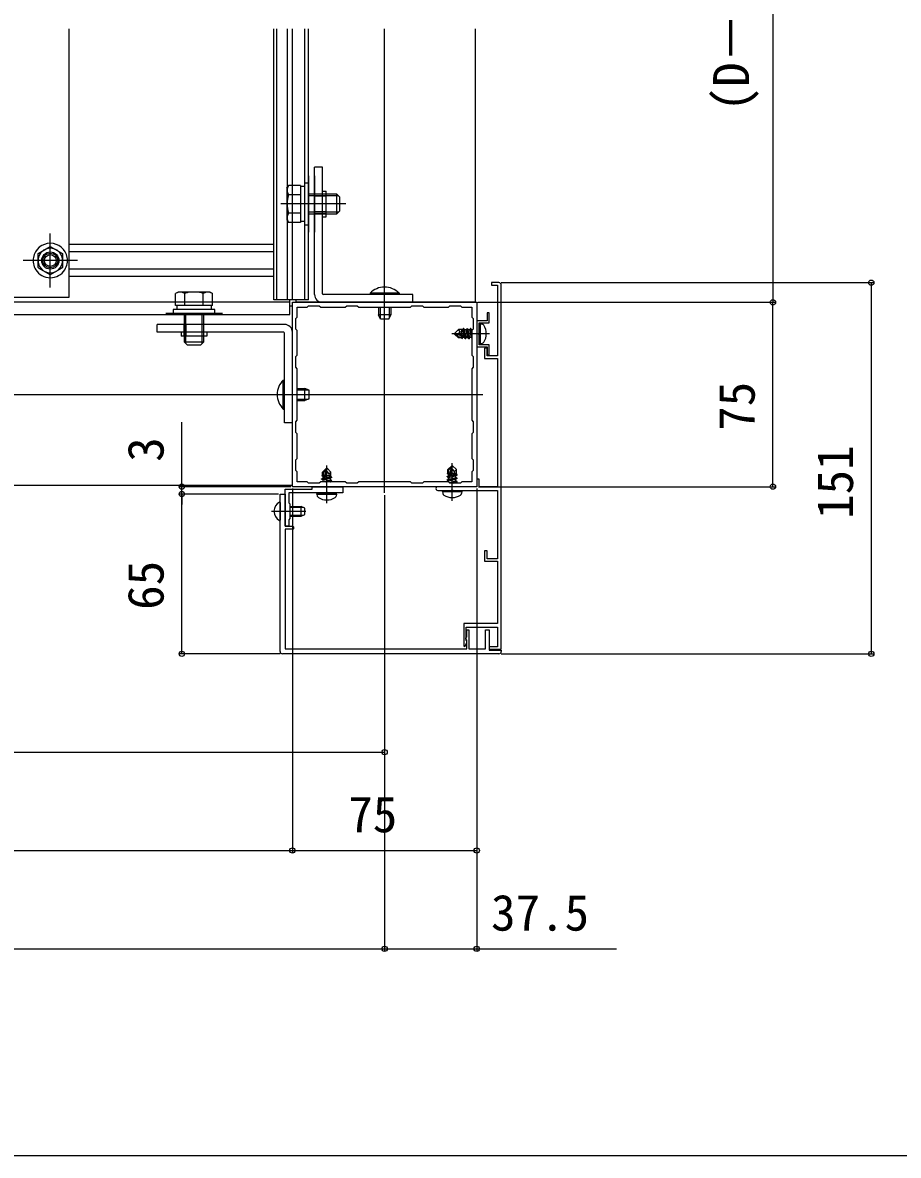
# Model space of a CAD drawing. Units: millimetres, scale not verified. Extents: x -875 to 875, y -1304 to 1297.
# Drawn here: x 155.2 to 511.5, y -1304.2 to -843.4 of the extents above; entities that cross this region are included whole.
import ezdxf
from ezdxf.enums import TextEntityAlignment as Align

# ---------------------------------------------------------------- set-up
doc = ezdxf.new("R2010")
doc.units = ezdxf.units.MM
doc.header["$LTSCALE"] = 8
for name, color, linetype in [('0-2_YKK_11', 7, 'Continuous'), ('0-4_YKK_12', 2, 'Continuous'), ('0-5_YKK_13', 4, 'Continuous'), ('0-6_YKK_D', 6, 'Continuous'), ('0-7_YKK_ZWAK', 7, 'Continuous')]:
    doc.layers.add(name, color=color, linetype=linetype)
doc.styles.add('ＭＳ ゴシック', font='')
doc.styles.get('ＭＳ ゴシック').set_extended_font_data('MS Gothic')

msp = doc.modelspace()

# ---------------------------------------------------------------- linework, layer by layer
at = {"layer": '0-2_YKK_11'}
for p, q in [((350, -1098.289), (350, -950.189)), ((349, -1100.189), (261, -1100.189))]:
    msp.add_line(p, q, dxfattribs=at)
for points in [[(349, -949.189), (346, -949.189), (346, -950.189), (348.5, -950.189), (348.5, -978.989), (344.2, -978.989), (344.2, -975.789), (343.2, -975.789), (343.2, -979.989), (348.5, -979.989), (348.5, -1032.189), (341, -1032.189), (341, -1029.189), (340, -1029.189), (340, -1032.189), (324.15, -1032.189)], [(276.5, -1030.189), (275.9, -1030.789), (271.6, -1030.789), (271, -1030.189), (267, -1030.189), (267, -1026.189), (266.4, -1025.589), (266.4, -1021.289), (267, -1020.689), (267, -1010.689), (266.4, -1010.089), (266.4, -1005.789), (267, -1005.189), (267, -984.189), (266.4, -983.589), (266.4, -979.289), (267, -978.689), (267, -968.689), (266.4, -968.089), (266.4, -963.789), (267, -963.189), (267, -959.189), (271, -959.189), (271.6, -958.589), (275.9, -958.589), (276.5, -959.189), (286.5, -959.189), (287.1, -958.589), (291.4, -958.589), (292, -959.189)], [(292, -959.189), (313, -959.189), (313.6, -958.589), (317.9, -958.589), (318.5, -959.189), (328.5, -959.189), (329.1, -958.589), (333.4, -958.589), (334, -959.189), (338, -959.189), (338, -963.189), (338.6, -963.789), (338.6, -968.089), (338, -968.689), (338, -978.689), (338.6, -979.289), (338.6, -983.589), (338, -984.189), (338, -1005.189), (338.6, -1005.789), (338.6, -1010.089), (338, -1010.689), (338, -1020.689), (338.6, -1021.289), (338.6, -1025.589), (338, -1026.189), (338, -1030.189), (334, -1030.189), (333.4, -1030.789), (329.1, -1030.789), (328.5, -1030.189), (318.5, -1030.189), (317.9, -1030.789), (313.6, -1030.789), (313, -1030.189), (292, -1030.189), (291.4, -1030.789), (287.1, -1030.789), (286.5, -1030.189), (276.5, -1030.189)], [(260, -1099.189), (260, -1035.189), (262, -1035.189), (262, -1048.289), (265, -1048.289)], [(324.15, -1033.689), (329.542, -1033.689), (329.725, -1033.569), (330.275, -1033.569), (330.458, -1033.689), (348.5, -1033.689), (348.5, -1061.489), (344.2, -1061.489), (344.2, -1058.289), (343.2, -1058.289), (343.2, -1062.489), (348.5, -1062.489), (348.5, -1087.889), (334.7, -1087.889), (334.7, -1097.119), (335.145, -1097.238), (336, -1095.757), (336, -1095.189), (335.82, -1094.914), (335.7, -1094.731), (335.7, -1089.389), (348.5, -1089.389), (348.5, -1097.289), (345, -1097.289), (345, -1098.289), (350, -1098.289)], [(265, -1049.489), (262, -1049.489), (262, -1098.189), (335.9, -1098.189), (335.9, -1094.647), (335.78, -1094.464), (335.6, -1094.189), (335.6, -1093.809), (335.9, -1093.289), (335.9, -1090.389), (336.8, -1090.389), (336.8, -1098.189), (343.5, -1098.189), (343.5, -1090.389), (345, -1090.389), (345, -1098.689), (350, -1098.689), (350, -1099.189)]]:
    msp.add_lwpolyline(points, dxfattribs=at)
for points in [[(265, -957.189), (340, -957.189), (340, -1032.189), (265, -1032.189)], [(340, -964.689), (340, -975.289), (344.2, -975.289), (344.2, -978.489), (345, -978.489), (345, -974.489), (341, -974.489), (341, -970.447), (340.88, -970.264), (340.88, -969.714), (341, -969.531), (341, -965.489), (345, -965.489), (345, -961.489), (344.2, -961.489), (344.2, -964.689)], [(278.542, -1034.689), (263.5, -1034.689), (263.5, -1038.689), (264, -1039.189), (264, -1045.189), (263.5, -1045.689), (263.5, -1048.189), (262, -1048.189), (262, -1042.647), (262.12, -1042.464), (262.12, -1041.914), (262, -1041.731), (262, -1033.189), (273, -1033.189), (273, -1032.189), (285.5, -1032.189), (285.5, -1034.689), (279.458, -1034.689), (279.275, -1034.569), (278.725, -1034.569)]]:
    msp.add_lwpolyline(points, close=True, dxfattribs=at)
for centre, radius, start, end in [((349, -950.189), 1, 0.00001, 89.99999), ((324.15, -1032.939), 0.75, 89.99999, 270.00001), ((265, -1048.889), 0.6, 269.99999, 90.00001), ((261, -1099.189), 1, 180.00001, 269.99999), ((349, -1099.189), 1, 270.00001, 359.99999)]:
    msp.add_arc(centre, radius, start, end, dxfattribs=at)
at = {"layer": '0-4_YKK_12'}
for p, q in [((174, -845.918), (174, -955.189)), ((257.5, -956.189), (257.5, -845.918)), ((258.7, -956.189), (258.7, -845.918)), ((263, -956.189), (263, -845.918)), ((265, -956.189), (265, -845.918)), ((270, -956.189), (270, -845.918)), ((270, -956.189), (270, -845.918)), ((271.5, -956.189), (271.5, -845.918)), ((302.5, -1034.689), (302.5, -845.918)), ((339.5, -957.189), (339.5, -845.918)), ((271.5, -905.688), (271.5, -928.688)), ((274, -905.688), (274, -928.688)), ((286.8, -917.188), (260.3, -917.188)), ((257.5, -933.689), (174, -933.689)), ((257.5, -936.689), (174, -936.689)), ((257.5, -943.689), (174, -943.689)), ((257.5, -946.689), (174, -946.689)), ((264, -957.189), (-118.479, -957.189)), ((174, -955.189), (56, -955.189)), ((271.5, -956.189), (257.5, -956.189)), ((264, -958.689), (264, -956.189)), ((-118.479, -962.189), (264, -962.189)), ((236.5, -961.689), (213.5, -961.689)), ((265, -958.689), (264, -958.689)), ((264, -962.189), (264, -958.689)), ((265, -1031.689), (265, -958.689)), ((236.5, -966.189), (213.5, -966.189)), ((345.2, -969.989), (329.9, -969.989)), ((-221, -994.689), (342.5, -994.689)), ((330, -1037.889), (330, -1022.589)), ((279, -1038.889), (279, -1023.589)), ((265, -1031.689), (-221, -1031.689)), ((256.5, -1042.189), (270.488, -1042.189))]:
    msp.add_line(p, q, dxfattribs=at)
msp.add_lwpolyline([(339.5, -957.189), (266.5, -957.189), (266.5, -956.189)], dxfattribs=at)
msp.add_circle((166.5, -940.189), 3.5, dxfattribs=at)
at = {"layer": '0-5_YKK_13'}
for p, q in [((277.2, -902.188), (274, -902.188)), ((274, -953.988), (274, -902.188)), ((277.2, -953.688), (277.2, -902.188)), ((262.8, -910.688), (263.381, -909.682)), ((262.8, -910.688), (262.8, -923.688)), ((268.3, -909.682), (263.381, -909.682)), ((268.3, -909.682), (268.3, -924.693)), ((269.9, -910.138), (268.3, -910.138)), ((277.2, -911.988), (278.8, -911.988)), ((278.8, -922.388), (278.8, -911.988)), ((268.3, -913.435), (263.381, -913.435)), ((268.3, -913.188), (268.3, -921.188)), ((283.1, -913.188), (271.5, -913.188)), ((283.748, -913.836), (271.5, -913.836)), ((278.8, -913.188), (274, -913.188)), ((278.8, -913.938), (274, -913.938)), ((283.1, -921.188), (283.1, -913.188)), ((284.3, -914.388), (283.1, -913.188)), ((284.3, -919.988), (284.3, -914.388)), ((268.3, -920.941), (263.381, -920.941)), ((283.748, -920.54), (271.5, -920.54)), ((271.5, -921.188), (283.1, -921.188)), ((278.8, -920.438), (274, -920.438)), ((278.8, -921.188), (274, -921.188)), ((284.3, -919.988), (283.1, -921.188)), ((262.8, -923.688), (263.381, -924.693)), ((268.3, -924.693), (263.381, -924.693)), ((268.3, -924.238), (269.9, -924.238)), ((277.2, -922.388), (278.8, -922.388)), ((166.5, -951.189), (166.5, -929.189)), ((161.5, -937.302), (166.5, -934.416)), ((161.5, -938.197), (161.5, -937.302)), ((161.5, -938.324), (161.5, -937.302)), ((161.5, -943.076), (161.5, -938.197)), ((161.5, -943.076), (161.5, -938.324)), ((171.5, -938.324), (171.5, -943.076)), ((177.5, -940.189), (155.5, -940.189)), ((161.89, -943.301), (161.5, -943.076)), ((162.017, -943.374), (161.5, -943.076)), ((166.5, -945.963), (162.017, -943.374)), ((170.983, -943.374), (166.5, -945.963)), ((171.5, -943.076), (170.983, -943.374)), ((171.5, -943.076), (171.138, -943.285)), ((218.5, -952.989), (217.494, -953.57)), ((231.5, -952.989), (232.506, -953.57)), ((308.4, -953.479), (308.4, -953.988)), ((314, -957.188), (277.2, -957.188)), ((314, -953.988), (277.5, -953.988)), ((308.4, -953.988), (296.6, -953.988)), ((314, -957.188), (314, -953.988)), ((232.506, -958.489), (217.494, -958.489)), ((217.95, -958.489), (217.95, -960.089)), ((229, -958.489), (221, -958.489)), ((221, -961.689), (221, -973.289)), ((221.648, -973.937), (221.648, -961.689)), ((228.352, -973.937), (228.352, -961.689)), ((229, -973.289), (229, -961.689)), ((232.05, -960.089), (232.05, -958.489)), ((300, -959.188), (300, -962.288)), ((300.8, -963.988), (300, -962.288)), ((300.654, -959.188), (300.654, -963.678)), ((304.2, -963.988), (305, -962.288)), ((304.346, -959.188), (304.346, -963.678)), ((210, -969.389), (210, -966.189)), ((261.8, -966.189), (210, -966.189)), ((221, -970.989), (221, -966.189)), ((221.75, -970.989), (221.75, -966.189)), ((228.25, -970.989), (228.25, -966.189)), ((229, -970.989), (229, -966.189)), ((304.2, -963.988), (300.8, -963.988)), ((341.5, -965.989), (341, -966.077)), ((341, -973.901), (341, -966.077)), ((341.5, -965.989), (342.302, -966.13)), ((341.5, -973.989), (341.5, -965.989)), ((261.5, -969.389), (210, -969.389)), ((219.8, -969.389), (219.8, -970.989)), ((230.2, -970.989), (219.8, -970.989)), ((230.2, -969.389), (230.2, -970.989)), ((261.8, -1006.189), (261.8, -969.689)), ((265, -1006.189), (265, -969.389)), ((331, -969.839), (332.55, -968.289)), ((331, -969.839), (331, -970.139)), ((332.371, -969.989), (331, -969.839)), ((332.371, -969.989), (331, -969.989)), ((331.424, -970.139), (331, -970.139)), ((331, -970.139), (332.55, -971.689)), ((332.674, -971.389), (331.424, -970.139)), ((335.699, -971.34), (331.424, -970.139)), ((335.614, -970.9), (332.371, -969.989)), ((334.419, -968.289), (332.55, -968.289)), ((333.282, -969.161), (332.55, -968.289)), ((332.55, -971.689), (332.674, -971.389)), ((334, -971.689), (332.55, -971.689)), ((335.552, -971.389), (332.674, -971.389)), ((334, -970.445), (334, -968.289)), ((334.129, -970.481), (334, -969.911)), ((334, -971.689), (334, -971.389)), ((334.108, -971.989), (334, -971.689)), ((334.65, -967.889), (334.332, -968.439)), ((334.839, -970.682), (334.332, -968.439)), ((335.032, -971.539), (334.368, -971.539)), ((335.129, -970.764), (334.65, -967.889)), ((334.75, -967.889), (334.65, -967.889)), ((334.75, -967.889), (335.234, -970.793)), ((334.75, -967.889), (335.068, -968.439)), ((335.732, -968.439), (335.068, -968.439)), ((335.624, -970.903), (335.068, -968.439)), ((335.35, -972.089), (335.233, -971.389)), ((335.333, -971.389), (335.45, -972.089)), ((335.45, -972.089), (335.35, -972.089)), ((335.45, -972.089), (335.768, -971.539)), ((335.768, -971.539), (335.719, -971.324)), ((336.05, -967.889), (335.732, -968.439)), ((336.432, -971.539), (335.768, -971.539)), ((336.75, -972.089), (336.05, -967.889)), ((336.15, -967.889), (336.05, -967.889)), ((336.15, -967.889), (336.85, -972.089)), ((336.15, -967.889), (336.468, -968.439)), ((337.132, -968.439), (336.468, -968.439)), ((337.168, -971.539), (336.468, -968.439)), ((336.85, -972.089), (336.75, -972.089)), ((336.85, -972.089), (337.168, -971.539)), ((337.45, -967.889), (337.132, -968.439)), ((337.832, -971.539), (337.168, -971.539)), ((338, -971.189), (337.45, -967.889)), ((337.55, -967.889), (337.45, -967.889)), ((337.55, -967.889), (338, -970.589)), ((337.55, -967.889), (337.868, -968.439)), ((338, -969.026), (337.868, -968.439)), ((338.25, -968.439), (337.868, -968.439)), ((338.25, -972.089), (338.15, -972.089)), ((221, -973.289), (229, -973.289)), ((222.2, -974.489), (221, -973.289)), ((222.2, -974.489), (227.8, -974.489)), ((227.8, -974.489), (229, -973.289)), ((341.5, -973.989), (341, -973.901)), ((341.5, -973.989), (342.302, -973.848)), ((261.8, -1000.589), (261.8, -988.789)), ((267, -992.189), (270.1, -992.189)), ((267, -992.843), (271.49, -992.843)), ((271.8, -992.989), (270.1, -992.189)), ((271.8, -996.389), (271.8, -992.989)), ((267, -996.535), (271.49, -996.535)), ((271.8, -996.389), (270.1, -997.189)), ((261.291, -1000.589), (261.8, -1000.589)), ((265, -1006.189), (261.8, -1006.189)), ((278.85, -1024.689), (277.3, -1026.239)), ((277.3, -1027.689), (277.3, -1026.239)), ((277.3, -1026.239), (277.6, -1026.363)), ((277.6, -1026.363), (278.85, -1025.113)), ((277.6, -1029.241), (277.6, -1026.363)), ((277.649, -1029.388), (278.85, -1025.113)), ((278.089, -1029.303), (279, -1026.06)), ((279.15, -1024.689), (278.85, -1024.689)), ((278.85, -1025.113), (278.85, -1024.689)), ((279, -1026.06), (279, -1024.689)), ((279, -1026.06), (279.15, -1024.689)), ((279.15, -1024.689), (280.7, -1026.239)), ((279.828, -1026.971), (280.7, -1026.239)), ((280.7, -1028.108), (280.7, -1026.239)), ((328, -1026.797), (328.3, -1026.689)), ((329.85, -1023.689), (328.3, -1025.239)), ((328.3, -1026.689), (328.3, -1025.239)), ((328.3, -1025.239), (328.6, -1025.363)), ((328.3, -1026.689), (328.6, -1026.689)), ((328.45, -1027.721), (328.45, -1027.057)), ((328.6, -1025.363), (329.85, -1024.113)), ((328.6, -1028.241), (328.6, -1025.363)), ((328.649, -1028.388), (329.85, -1024.113)), ((329.089, -1028.303), (330, -1025.06)), ((332.1, -1027.439), (329.196, -1027.923)), ((329.225, -1027.818), (332.1, -1027.339)), ((329.307, -1027.528), (331.55, -1027.021)), ((329.508, -1026.818), (330.078, -1026.689)), ((329.544, -1026.689), (331.7, -1026.689)), ((330.15, -1023.689), (329.85, -1023.689)), ((329.85, -1024.113), (329.85, -1023.689)), ((330, -1025.06), (330, -1023.689)), ((330, -1025.06), (330.15, -1023.689)), ((330.15, -1023.689), (331.7, -1025.239)), ((330.828, -1025.971), (331.7, -1025.239)), ((332.1, -1027.339), (331.55, -1027.021)), ((332.1, -1027.439), (331.55, -1027.757)), ((331.7, -1027.108), (331.7, -1025.239)), ((332.1, -1027.439), (332.1, -1027.339)), ((276.9, -1029.039), (277.6, -1028.922)), ((277.6, -1029.022), (276.9, -1029.139)), ((276.9, -1029.139), (276.9, -1029.039)), ((276.9, -1029.139), (277.45, -1029.457)), ((277, -1027.797), (277.3, -1027.689)), ((277.3, -1027.689), (277.6, -1027.689)), ((277.45, -1028.721), (277.45, -1028.057)), ((277.45, -1029.457), (277.665, -1029.408)), ((277.45, -1030.121), (277.45, -1029.457)), ((278.086, -1029.313), (280.55, -1028.757)), ((281.1, -1028.439), (278.196, -1028.923)), ((278.225, -1028.818), (281.1, -1028.339)), ((278.307, -1028.528), (280.55, -1028.021)), ((278.4, -1030.189), (281.1, -1029.739)), ((278.508, -1027.818), (279.078, -1027.689)), ((278.544, -1027.689), (280.7, -1027.689)), ((281.1, -1029.839), (279, -1030.189)), ((280.406, -1030.189), (280.55, -1030.157)), ((281.1, -1028.339), (280.55, -1028.021)), ((281.1, -1028.439), (280.55, -1028.757)), ((280.55, -1029.421), (280.55, -1028.757)), ((281.1, -1029.739), (280.55, -1029.421)), ((281.1, -1029.839), (280.55, -1030.157)), ((280.55, -1030.189), (280.55, -1030.157)), ((281.1, -1028.439), (281.1, -1028.339)), ((281.1, -1029.839), (281.1, -1029.739)), ((327.9, -1028.039), (328.6, -1027.922)), ((328.6, -1028.022), (327.9, -1028.139)), ((327.9, -1028.139), (327.9, -1028.039)), ((327.9, -1028.139), (328.45, -1028.457)), ((327.9, -1029.439), (332.1, -1028.739)), ((332.1, -1028.839), (327.9, -1029.539)), ((327.9, -1029.539), (327.9, -1029.439)), ((327.9, -1029.539), (328.45, -1029.857)), ((328.45, -1028.457), (328.665, -1028.408)), ((328.45, -1029.121), (328.45, -1028.457)), ((328.45, -1029.857), (331.55, -1029.157)), ((328.45, -1030.198), (328.45, -1029.857)), ((328.762, -1030.451), (331.55, -1029.821)), ((328.972, -1030.66), (332.1, -1030.139)), ((332.1, -1030.239), (329.067, -1030.744)), ((329.086, -1028.313), (331.55, -1027.757)), ((330.521, -1030.789), (331.55, -1030.557)), ((331.55, -1028.421), (331.55, -1027.757)), ((332.1, -1028.739), (331.55, -1028.421)), ((332.1, -1028.839), (331.55, -1029.157)), ((331.55, -1029.821), (331.55, -1029.157)), ((332.1, -1030.139), (331.55, -1029.821)), ((332.1, -1030.239), (331.55, -1030.557)), ((331.55, -1030.789), (331.55, -1030.557)), ((332.1, -1028.839), (332.1, -1028.739)), ((332.1, -1030.239), (332.1, -1030.139)), ((275, -1035.189), (275.088, -1034.689)), ((275, -1035.189), (275.141, -1035.991)), ((275, -1035.189), (283, -1035.189)), ((275.088, -1034.689), (282.912, -1034.689)), ((283, -1035.189), (282.859, -1035.991)), ((283, -1035.189), (282.912, -1034.689)), ((326, -1034.189), (326.088, -1033.689)), ((326, -1034.189), (326.141, -1034.991)), ((326, -1034.189), (334, -1034.189)), ((326.088, -1033.689), (333.912, -1033.689)), ((334, -1034.189), (333.859, -1034.991)), ((334, -1034.189), (333.912, -1033.689)), ((260, -1038.593), (260, -1045.785)), ((264, -1040.189), (268.6, -1040.189)), ((264, -1040.568), (269.358, -1040.568)), ((268.6, -1044.189), (268.6, -1040.189)), ((270, -1040.889), (268.6, -1040.189)), ((270, -1043.489), (270, -1040.889)), ((264, -1043.81), (269.358, -1043.81)), ((264, -1044.189), (268.6, -1044.189)), ((268.6, -1044.189), (270, -1043.489))]:
    msp.add_line(p, q, dxfattribs=at)
for points in [[(271.5, -925.688), (271.5, -908.688), (269.9, -908.688), (269.9, -925.688)], [(216.5, -961.689), (233.5, -961.689), (233.5, -960.089), (216.5, -960.089)]]:
    msp.add_lwpolyline(points, close=True, dxfattribs=at)
for points in [[(166.5, -934.416), (171.5, -937.302), (171.5, -938.324)], [(217.494, -958.489), (217.494, -957.189), (217.494, -953.57)], [(231.5, -952.989), (222.5, -952.989), (218.5, -952.989)], [(221.247, -958.489), (221.247, -957.189), (221.247, -953.57)], [(228.753, -958.489), (228.753, -957.189), (228.753, -956.189), (228.753, -953.57)], [(232.506, -958.489), (232.506, -957.189), (232.506, -956.189), (232.506, -953.57)], [(308.4, -953.479), (296.6, -953.479), (296.6, -953.988)], [(305, -959.188), (305, -962.288), (300, -962.288)], [(332.371, -969.989), (333.282, -969.161), (334, -969.089)], [(334.108, -971.989), (334.368, -971.539), (334.334, -971.389)], [(335.35, -972.089), (335.032, -971.539), (334.999, -971.389)], [(336.75, -972.089), (336.432, -971.539), (335.732, -968.439)], [(338, -971.829), (337.832, -971.539), (337.132, -968.439)], [(261.291, -1000.589), (261.291, -988.789), (261.8, -988.789)], [(267, -997.189), (270.1, -997.189), (270.1, -992.189)], [(279, -1026.06), (279.828, -1026.971), (279.9, -1027.689)], [(328, -1026.797), (328.45, -1027.057), (328.6, -1027.023)], [(330, -1025.06), (330.828, -1025.971), (330.9, -1026.689)], [(276.9, -1029.039), (277.45, -1028.721), (277.6, -1028.688)], [(277, -1027.797), (277.45, -1028.057), (277.6, -1028.023)], [(277.333, -1030.189), (277.45, -1030.121), (280.55, -1029.421)], [(327.9, -1028.039), (328.45, -1027.721), (328.6, -1027.688)], [(327.9, -1029.439), (328.45, -1029.121), (331.55, -1028.421)]]:
    msp.add_lwpolyline(points, dxfattribs=at)
for radius in [3, 2.4]:
    msp.add_circle((166.5, -940.189), radius, dxfattribs=at)
for centre, radius, start, end in [((266.123, -911.559), 3.323, 145.61575, 214.38425), ((275.219, -917.188), 12.419, 162.41205, 197.58795), ((266.123, -922.817), 3.323, 145.61575, 214.38425), ((166.5, -940.189), 7, 90, 169.47567), ((166.5, -940.189), 5, 23.1324, 156.8676), ((166.5, -940.189), 5, 23.1324, 156.8676), ((166.5, -940.189), 7, 10.52433, 90), ((166.5, -940.189), 7, 169.47567, 212.11583), ((166.5, -940.189), 5, 156.8676, 217.3832), ((166.5, -940.189), 5, 156.8676, 217.3832), ((166.5, -940.189), 5, 322.6168, 23.1324), ((166.5, -940.189), 5, 322.6168, 23.1324), ((166.5, -940.189), 7, 327.88417, 10.52433), ((166.5, -940.189), 7, 212.11583, 327.88417), ((166.5, -940.189), 5, 217.3832, 322.6168), ((166.5, -940.189), 5, 217.3832, 322.6168), ((219.371, -956.312), 3.323, 55.61575, 124.38425), ((225, -965.408), 12.419, 101.61283, 107.58795), ((225, -965.408), 12.419, 72.41205, 101.61283), ((230.629, -956.312), 3.323, 55.61575, 124.38425), ((277.5, -953.688), 0.3, 180, 270), ((302.5, -959.22), 8.232, 44.2189, 135.7811), ((277.2, -953.988), 3.2, 180, 270), ((261.8, -969.389), 3.2, 0, 90), ((342.146, -967.017), 0.9, 32.05588, 80), ((337.4, -969.989), 6.5, 327.94412, 32.05588), ((261.5, -969.689), 0.3, 0, 90), ((335.552, -971.141), 0.248, 270, 75.52934), ((342.146, -972.961), 0.9, 280, 327.94412), ((267.032, -994.689), 8.232, 134.2189, 225.7811), ((277.848, -1029.241), 0.248, 180, 345.52934), ((328.848, -1028.241), 0.248, 180, 345.52934), ((276.028, -1035.835), 0.9, 190, 237.94412), ((279, -1031.089), 6.5, 237.94412, 302.05588), ((281.972, -1035.835), 0.9, 302.05588, 350), ((327.028, -1034.835), 0.9, 190, 237.94412), ((330, -1030.089), 6.5, 237.94412, 302.05588), ((332.972, -1034.835), 0.9, 302.05588, 350), ((261.7, -1042.189), 4.2, 117.28096, 242.71904), ((259.846, -1038.593), 0.154, 0, 117.28096), ((259.846, -1045.785), 0.154, 242.71904, 0)]:
    msp.add_arc(centre, radius, start, end, dxfattribs=at)
at = {"layer": '0-6_YKK_D'}
for p, q in [((460.5, -663.939), (460.5, -957.189)), ((350, -949.189), (501.5, -949.189)), ((500.5, -949.189), (500.5, -1100.189)), ((340.5, -957.189), (461.5, -957.189)), ((340.7, -957.189), (461.5, -957.189)), ((460.5, -1032.189), (460.5, -957.189)), ((220, -1032.189), (220, -1005.998)), ((264.3, -1032.189), (219, -1032.189)), ((259.3, -1035.189), (219, -1035.189)), ((259.3, -1035.189), (219, -1035.189)), ((220, -1035.189), (220, -1032.189)), ((220, -1100.189), (220, -1035.189)), ((220, -1035.189), (220, -1039.489)), ((265, -1032.889), (265, -1181.189)), ((265, -1032.889), (265, -1181.189)), ((302.5, -1035.689), (302.5, -1221.189)), ((302.5, -1035.689), (302.5, -1221.189)), ((302.5, -1036.689), (302.5, -1141.189)), ((340, -1032.889), (340, -1181.189)), ((340, -1032.905), (340, -1221.189)), ((340.7, -1032.189), (461.5, -1032.189)), ((260, -1100.189), (219, -1100.189)), ((350, -1100.189), (501.5, -1100.189)), ((-172.5, -1140.189), (302.5, -1140.189)), ((-610, -1180.189), (265, -1180.189)), ((265, -1180.189), (340, -1180.189)), ((-647.5, -1220.189), (302.5, -1220.189))]:
    msp.add_line(p, q, dxfattribs=at)
msp.add_lwpolyline([(302.5, -1220.189), (340, -1220.189), (396.89, -1220.189)], dxfattribs=at)
for centre in [(500.5, -949.189), (460.5, -957.189), (460.5, -957.189), (220, -1032.189), (460.5, -1032.189), (220, -1035.189), (220, -1035.189), (220, -1100.189), (500.5, -1100.189), (302.5, -1140.189), (265, -1180.189), (265, -1180.189), (340, -1180.189), (302.5, -1220.189), (302.5, -1220.189), (340, -1220.189)]:
    msp.add_circle(centre, 1.075, dxfattribs=at)
at = {"layer": '0-7_YKK_ZWAK'}
msp.add_lwpolyline([(-875, -1304.2), (875, -1304.2), (875, 1245.8)], dxfattribs=at)

# ---------------------------------------------------------------- texts
at = {"layer": '0-6_YKK_D', "style": 'ＭＳ ゴシック'}
for s, p in [('(D－72)／2', (455.227, -879.541)), ('75', (457.5, -1009.462)), ('3', (217, -1022.066)), ('151', (497.5, -1045.314)), ('65', (217, -1082.291))]:
    msp.add_text(s, height=14.66, rotation=90, dxfattribs=at).set_placement(p, align=Align.BOTTOM_LEFT)
for s, p in [('75', (287.727, -1177.189)), ('37.5', (345.822, -1217.189))]:
    msp.add_text(s, height=14.66, dxfattribs=at).set_placement(p, align=Align.BOTTOM_LEFT)

doc.saveas('drawing.dxf')
